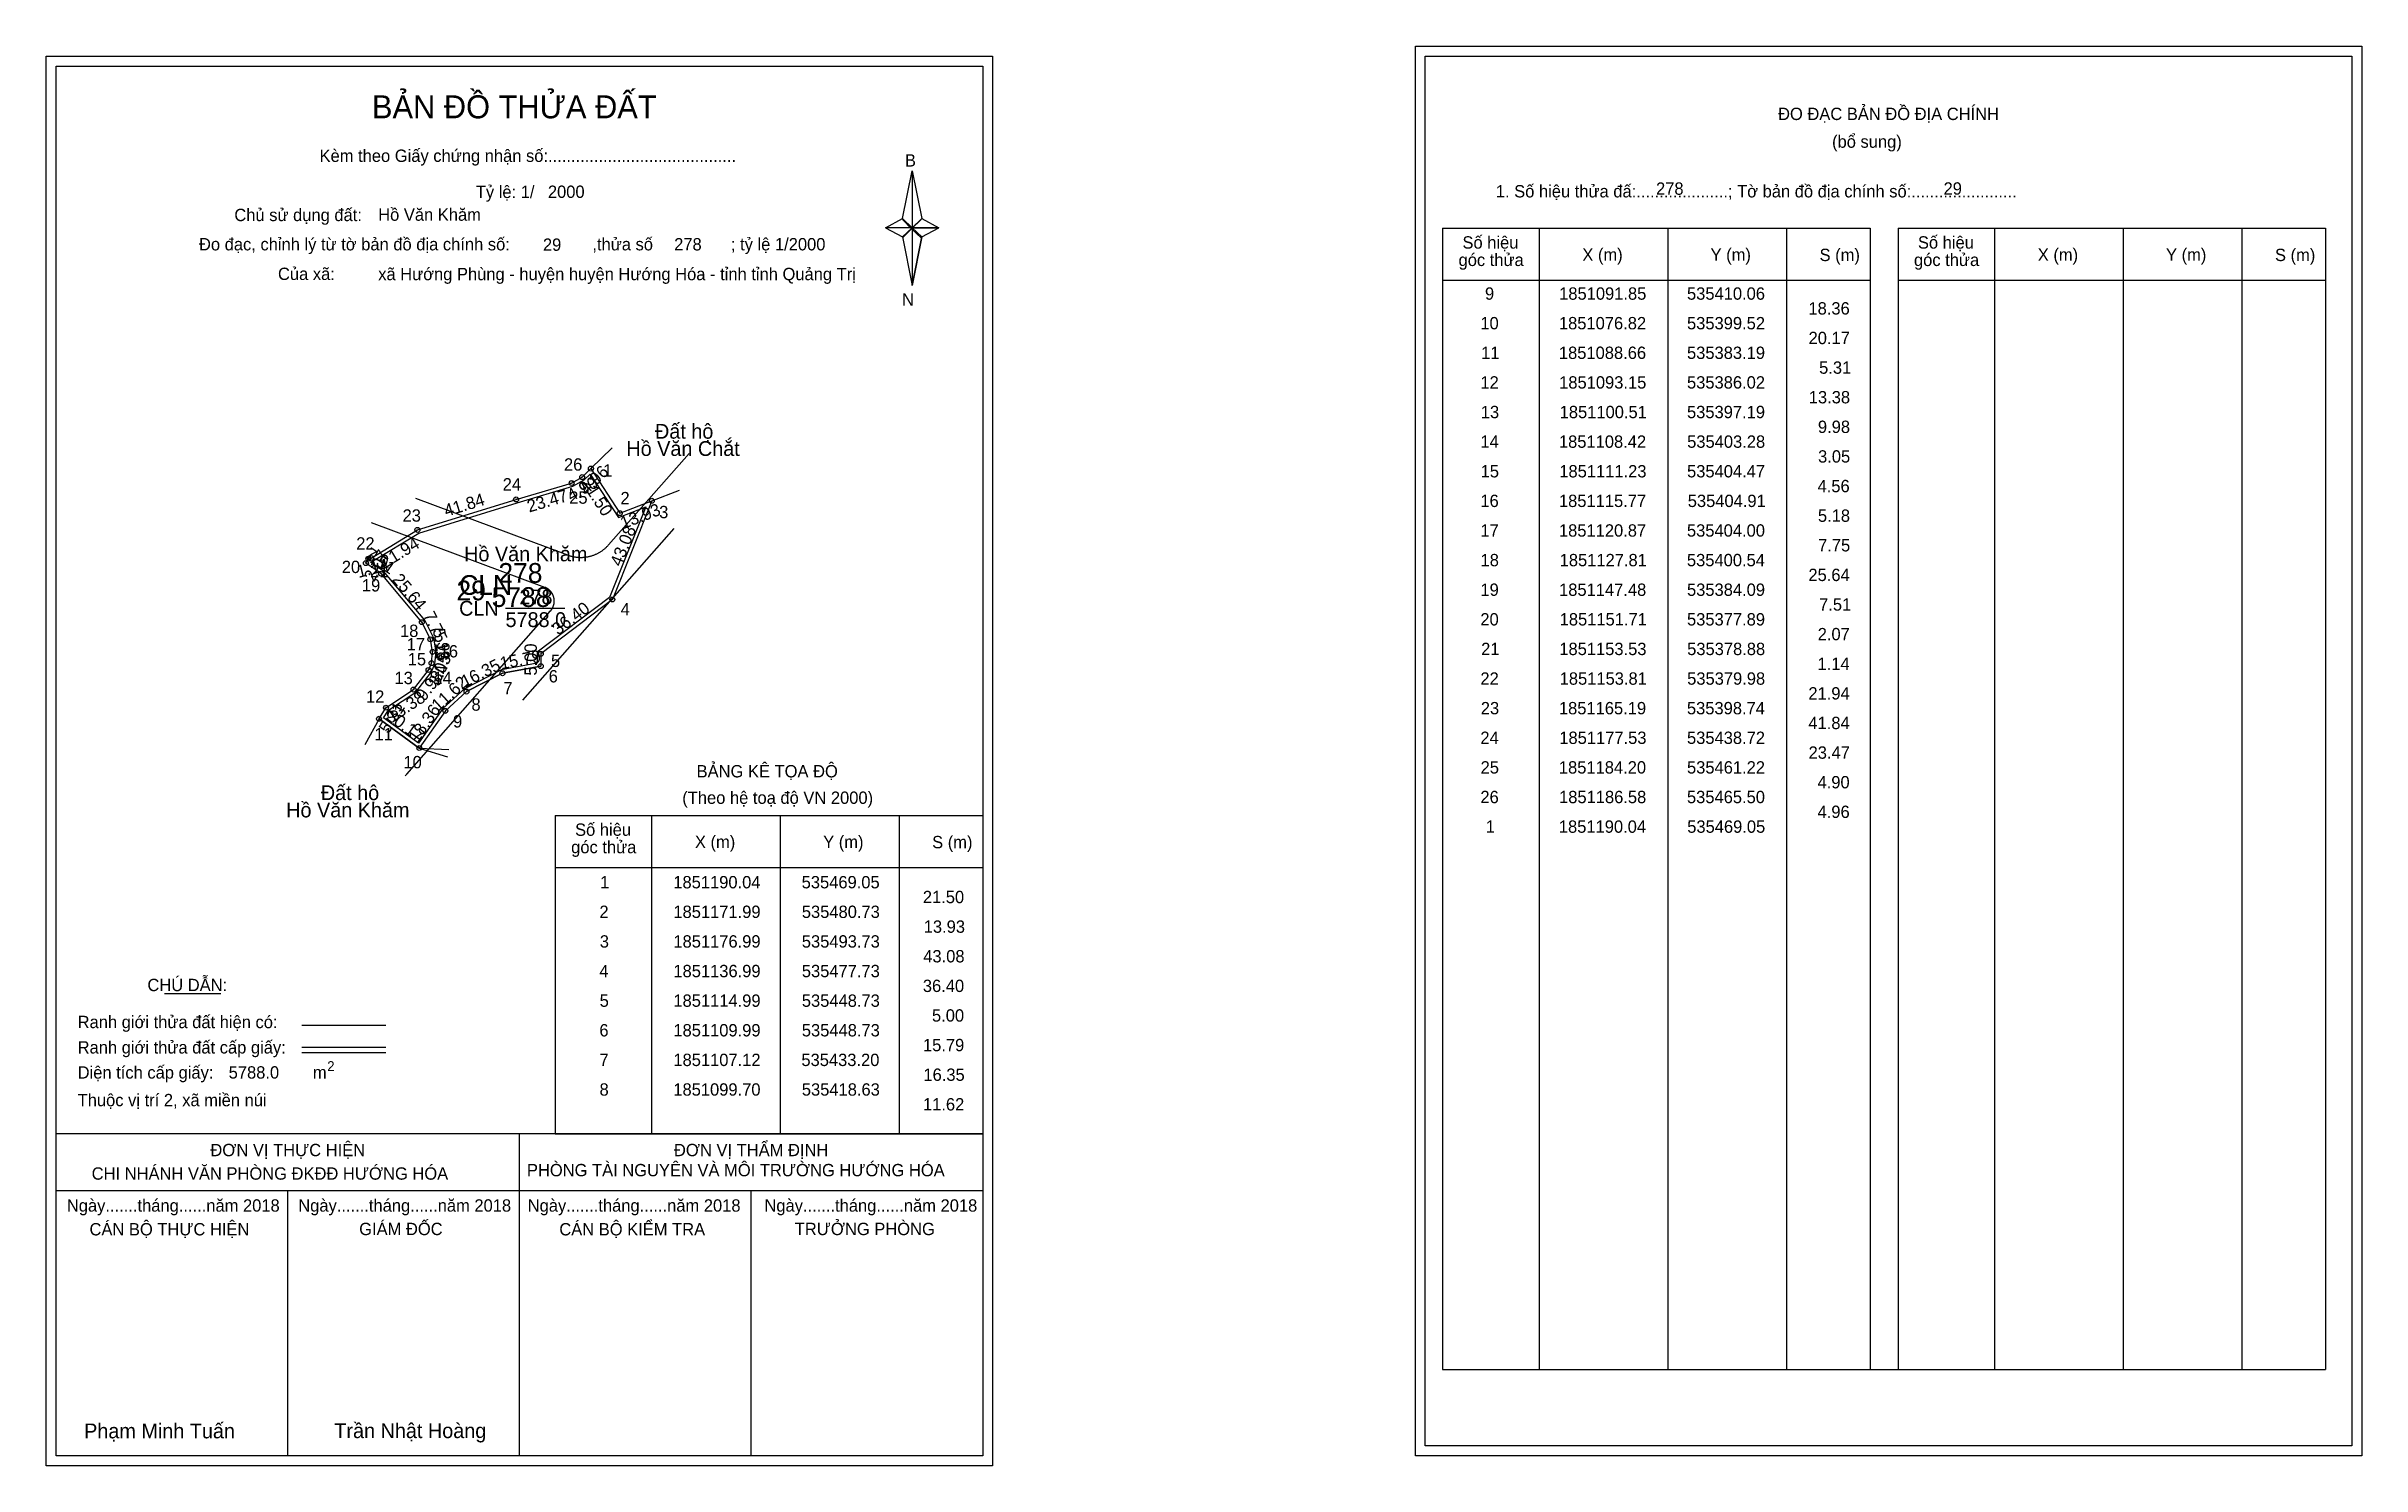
# Model space of a CAD drawing. Extents: x 535248 to 536186, y 1850786 to 1851361.
import ezdxf

# ---------------------------------------------------------------- set-up
doc = ezdxf.new("R2010")
doc.units = 0
for name, color, linetype in [('Level 1', 7, 'Continuous'), ('Level 10', 7, 'Continuous'), ('Level 11', 7, 'Continuous'), ('Level 12', 7, 'Continuous'), ('Level 13', 7, 'Continuous'), ('Level 2', 7, 'Continuous'), ('Level 27', 7, 'Continuous'), ('Level 3', 7, 'Continuous'), ('Level 36', 7, 'Continuous'), ('Level 4', 7, 'Continuous'), ('Level 49', 7, 'Continuous'), ('Level 5', 7, 'Continuous'), ('Level 53', 7, 'Continuous'), ('Level 55', 7, 'Continuous'), ('Level 6', 7, 'Continuous'), ('Level 63', 7, 'Continuous'), ('Level 7', 7, 'Continuous'), ('Level 9', 7, 'Continuous')]:
    doc.layers.add(name, color=color, linetype=linetype)

msp = doc.modelspace()

# ---------------------------------------------------------------- linework, layer by layer
at = {"layer": 'Level 1'}
for p, q in [((535807.05, 1851357.16), (535807.05, 1851357.16)), ((535252.4, 1851353.16), (535252.4, 1851353.16)), ((535595.25, 1851291.39), (535599.18, 1851310.67)), ((535599.18, 1851310.67), (535599.18, 1851287.62)), ((535599.18, 1851310.67), (535603.12, 1851291.39)), ((535588.36, 1851287.62), (535595.25, 1851291.39)), ((535595.25, 1851291.39), (535599.18, 1851287.62)), ((535598.89, 1851287.19), (535595.25, 1851290.95)), ((535602.82, 1851290.95), (535598.89, 1851287.19)), ((535598.89, 1851287.19), (535602.82, 1851290.95)), ((535603.12, 1851291.39), (535599.18, 1851287.62)), ((535599.18, 1851287.62), (535595.25, 1851283.94)), ((535598.89, 1851287.19), (535595.25, 1851283.5)), ((535595.25, 1851283.5), (535598.89, 1851287.19)), ((535595.25, 1851283.94), (535599.18, 1851264.22)), ((535602.82, 1851283.5), (535598.89, 1851287.19)), ((535599.18, 1851287.62), (535599.18, 1851264.22)), ((535599.18, 1851287.62), (535610, 1851287.62)), ((535599.18, 1851287.62), (535603.12, 1851283.94)), ((535603.12, 1851283.94), (535599.18, 1851264.22)), ((535603.12, 1851283.94), (535610, 1851287.62)), ((535814.11, 1851287.45), (535987.32, 1851287.45)), ((535853.29, 1850824.92), (535853.29, 1851287.45)), ((535905.44, 1850824.92), (535905.44, 1851287.45)), ((535953.38, 1851287.45), (535953.38, 1850824.92)), ((535987.32, 1851287.45), (535987.32, 1850824.92)), ((535998.63, 1851287.45), (536171.83, 1851287.45)), ((536037.81, 1850824.92), (536037.81, 1851287.45)), ((536089.95, 1850824.92), (536089.95, 1851287.45)), ((536137.9, 1851287.45), (536137.9, 1850824.92)), ((536171.83, 1851287.45), (536171.83, 1850824.92)), ((535814.11, 1851266.39), (535987.32, 1851266.39)), ((535998.63, 1851266.39), (536171.83, 1851266.39)), ((535454.59, 1851049.5), (535627.79, 1851049.5)), ((535493.77, 1850920.45), (535493.77, 1851049.5)), ((535545.91, 1850920.45), (535545.91, 1851049.5)), ((535593.86, 1851049.5), (535593.86, 1850920.45)), ((535454.59, 1851028.45), (535627.79, 1851028.45)), ((535296.24, 1850977.29), (535319.04, 1850977.29)), ((535351.97, 1850964.48), (535385.99, 1850964.48)), ((535351.97, 1850955.58), (535385.99, 1850955.58)), ((535351.97, 1850953.39), (535385.99, 1850953.39)), ((535466.06, 1850920.45), (535252.4, 1850920.45)), ((535627.79, 1850920.45), (535418.11, 1850920.45)), ((535440.1, 1850790.01), (535440.1, 1850920.45)), ((535454.59, 1850920.45), (535627.79, 1850920.45)), ((535627.8, 1850897.35), (535252.4, 1850897.35)), ((535346.25, 1850790.01), (535346.25, 1850897.35)), ((535533.95, 1850790.01), (535533.95, 1850897.35)), ((535814.11, 1850824.92), (536171.83, 1850824.92)), ((536182.45, 1850794.01), (536182.45, 1850794.01)), ((535627.79, 1850790.01), (535627.79, 1850790.01))]:
    msp.add_line(p, q, dxfattribs=at)
for points in [[(535595.25, 1851291.39), (535599.18, 1851310.67), (535599.18, 1851287.62)], [(535599.18, 1851287.62), (535603.12, 1851291.39), (535610, 1851287.62)], [(535588.36, 1851287.62), (535595.25, 1851283.94), (535599.18, 1851287.62)], [(535599.18, 1851287.62), (535599.18, 1851264.22), (535603.12, 1851283.94)]]:
    msp.add_lwpolyline(points, close=True, dxfattribs=at)
at = {"layer": 'Level 10'}
for p, q in [((535398.74, 1851165.19), (535438.72, 1851177.53)), ((535378.88, 1851153.53), (535379.98, 1851153.81)), ((535397.19, 1851100.51), (535403.28, 1851108.42)), ((535418.63, 1851099.7), (535433.2, 1851107.12)), ((535433.2, 1851107.12), (535448.73, 1851109.99)), ((535383.19, 1851088.66), (535399.52, 1851076.82))]:
    msp.add_line(p, q, dxfattribs=at)
for points in [[(535399.52, 1851076.82), (535383.19, 1851088.66), (535386.02, 1851093.15), (535397.19, 1851100.51), (535403.28, 1851108.42), (535404.47, 1851111.23), (535404.91, 1851115.77), (535404, 1851120.87), (535400.54, 1851127.81), (535384.09, 1851147.48), (535377.89, 1851151.71), (535378.88, 1851153.53), (535379.98, 1851153.81), (535398.74, 1851165.19), (535438.72, 1851177.53), (535461.22, 1851184.2), (535465.5, 1851186.58), (535469.05, 1851190.04), (535480.73, 1851171.99), (535493.73, 1851176.99), (535477.73, 1851136.99), (535448.73, 1851114.99), (535448.73, 1851109.99), (535433.2, 1851107.12), (535418.63, 1851099.7), (535410.06, 1851091.85)], [(535399.19, 1851078.79), (535385.07, 1851089.02), (535387.04, 1851092.15), (535398.16, 1851099.47), (535404.5, 1851107.71), (535405.84, 1851110.88), (535406.32, 1851115.83), (535405.34, 1851121.31), (535401.72, 1851128.58), (535385.04, 1851148.53), (535379.72, 1851152.15), (535379.82, 1851152.32), (535380.53, 1851152.5), (535399.32, 1851163.9), (535439.13, 1851176.19), (535461.77, 1851182.9), (535466.34, 1851185.45), (535468.8, 1851187.84), (535480.17, 1851170.28), (535491.24, 1851174.53), (535476.57, 1851137.87), (535447.33, 1851115.69), (535447.33, 1851111.15), (535432.75, 1851108.46), (535417.82, 1851100.86), (535409, 1851092.78)]]:
    msp.add_lwpolyline(points, close=True, dxfattribs=at)
at = {"layer": 'Level 11'}
for centre in [(535465.5, 1851186.58), (535469.05, 1851190.04), (535438.72, 1851177.53), (535461.22, 1851184.2), (535493.73, 1851176.99), (535480.73, 1851171.99), (535398.74, 1851165.19), (535377.89, 1851151.71), (535378.88, 1851153.53), (535379.98, 1851153.81), (535384.09, 1851147.48), (535477.73, 1851136.99), (535400.54, 1851127.81), (535404, 1851120.87), (535404.47, 1851111.23), (535404.91, 1851115.77), (535448.73, 1851114.99), (535403.28, 1851108.42), (535433.2, 1851107.12), (535448.73, 1851109.99), (535386.02, 1851093.15), (535397.19, 1851100.51), (535418.63, 1851099.7), (535383.19, 1851088.66), (535410.06, 1851091.85), (535399.52, 1851076.82), (535399.52, 1851076.82)]:
    msp.add_circle(centre, 1, dxfattribs=at)
at = {"layer": 'Level 12'}
for p, q in [((535476.23, 1851159.15), (535508.82, 1851196.19)), ((535459.74, 1851155), (535398.16, 1851177.92)), ((535379.98, 1851168.14), (535450.28, 1851141.98)), ((535441.44, 1851096.15), (535502.71, 1851165.77)), ((535475.72, 1851158.59), (535475.9, 1851158.78)), ((535475.9, 1851158.78), (535476.07, 1851158.96)), ((535476.07, 1851158.96), (535476.23, 1851159.15)), ((535459.74, 1851155), (535459.98, 1851154.91)), ((535459.98, 1851154.91), (535460.22, 1851154.83)), ((535460.22, 1851154.83), (535460.46, 1851154.75)), ((535460.46, 1851154.75), (535460.7, 1851154.68)), ((535460.7, 1851154.68), (535460.95, 1851154.61)), ((535460.95, 1851154.61), (535461.19, 1851154.54)), ((535461.19, 1851154.54), (535461.44, 1851154.48)), ((535461.44, 1851154.48), (535461.7, 1851154.42)), ((535461.7, 1851154.42), (535461.95, 1851154.36)), ((535461.95, 1851154.36), (535462.21, 1851154.31)), ((535462.21, 1851154.31), (535462.46, 1851154.27)), ((535462.46, 1851154.27), (535462.72, 1851154.23)), ((535462.72, 1851154.23), (535462.99, 1851154.19)), ((535462.99, 1851154.19), (535463.25, 1851154.16)), ((535463.25, 1851154.16), (535463.51, 1851154.13)), ((535463.51, 1851154.13), (535463.78, 1851154.1)), ((535463.78, 1851154.1), (535464.05, 1851154.09)), ((535464.05, 1851154.09), (535464.31, 1851154.07)), ((535464.31, 1851154.07), (535464.58, 1851154.06)), ((535464.58, 1851154.06), (535464.85, 1851154.06)), ((535464.85, 1851154.06), (535465.12, 1851154.06)), ((535465.12, 1851154.06), (535465.39, 1851154.06)), ((535465.39, 1851154.06), (535465.66, 1851154.07)), ((535465.66, 1851154.07), (535465.93, 1851154.09)), ((535465.93, 1851154.09), (535466.21, 1851154.11)), ((535466.21, 1851154.11), (535466.48, 1851154.13)), ((535466.48, 1851154.13), (535466.75, 1851154.16)), ((535466.75, 1851154.16), (535467.02, 1851154.2)), ((535467.02, 1851154.2), (535467.29, 1851154.24)), ((535467.29, 1851154.24), (535467.56, 1851154.28)), ((535467.56, 1851154.28), (535467.83, 1851154.33)), ((535467.83, 1851154.33), (535468.1, 1851154.39)), ((535468.1, 1851154.39), (535468.37, 1851154.45)), ((535468.37, 1851154.45), (535468.63, 1851154.51)), ((535468.63, 1851154.51), (535468.9, 1851154.58)), ((535468.9, 1851154.58), (535469.16, 1851154.65)), ((535469.16, 1851154.65), (535469.42, 1851154.73)), ((535469.42, 1851154.73), (535469.69, 1851154.82)), ((535469.69, 1851154.82), (535469.94, 1851154.9)), ((535469.94, 1851154.9), (535470.2, 1851155)), ((535470.2, 1851155), (535470.46, 1851155.09)), ((535470.46, 1851155.09), (535470.71, 1851155.2)), ((535470.71, 1851155.2), (535470.96, 1851155.3)), ((535470.96, 1851155.3), (535471.21, 1851155.41)), ((535471.21, 1851155.41), (535471.46, 1851155.53)), ((535471.46, 1851155.53), (535471.7, 1851155.65)), ((535471.7, 1851155.65), (535471.94, 1851155.77)), ((535471.94, 1851155.77), (535472.18, 1851155.9)), ((535472.18, 1851155.9), (535472.41, 1851156.03)), ((535472.41, 1851156.03), (535472.65, 1851156.17)), ((535472.65, 1851156.17), (535472.88, 1851156.31)), ((535472.88, 1851156.31), (535473.1, 1851156.45)), ((535473.1, 1851156.45), (535473.32, 1851156.6)), ((535473.32, 1851156.6), (535473.54, 1851156.75)), ((535473.54, 1851156.75), (535473.76, 1851156.9)), ((535473.76, 1851156.9), (535473.97, 1851157.06)), ((535473.97, 1851157.06), (535474.18, 1851157.22)), ((535474.18, 1851157.22), (535474.39, 1851157.38)), ((535474.39, 1851157.38), (535474.59, 1851157.54)), ((535474.59, 1851157.54), (535474.79, 1851157.71)), ((535474.79, 1851157.71), (535474.98, 1851157.88)), ((535474.98, 1851157.88), (535475.17, 1851158.06)), ((535475.17, 1851158.06), (535475.36, 1851158.23)), ((535475.36, 1851158.23), (535475.54, 1851158.41)), ((535475.54, 1851158.41), (535475.72, 1851158.59)), ((535450.28, 1851141.98), (535450.37, 1851141.95)), ((535450.45, 1851141.91), (535450.37, 1851141.95)), ((535450.54, 1851141.88), (535450.45, 1851141.91)), ((535450.62, 1851141.84), (535450.54, 1851141.88)), ((535450.71, 1851141.8), (535450.62, 1851141.84)), ((535450.79, 1851141.76), (535450.71, 1851141.8)), ((535450.88, 1851141.72), (535450.79, 1851141.76)), ((535450.96, 1851141.68), (535450.88, 1851141.72)), ((535451.05, 1851141.63), (535450.96, 1851141.68)), ((535451.14, 1851141.58), (535451.05, 1851141.63)), ((535451.22, 1851141.53), (535451.14, 1851141.58)), ((535451.3, 1851141.48), (535451.22, 1851141.53)), ((535451.39, 1851141.43), (535451.3, 1851141.48)), ((535451.47, 1851141.38), (535451.39, 1851141.43)), ((535451.56, 1851141.32), (535451.47, 1851141.38)), ((535451.64, 1851141.26), (535451.56, 1851141.32)), ((535451.72, 1851141.2), (535451.64, 1851141.26)), ((535451.81, 1851141.14), (535451.72, 1851141.2)), ((535451.89, 1851141.08), (535451.81, 1851141.14)), ((535451.97, 1851141.02), (535451.89, 1851141.08)), ((535452.05, 1851140.95), (535451.97, 1851141.02)), ((535452.13, 1851140.88), (535452.05, 1851140.95)), ((535452.21, 1851140.81), (535452.13, 1851140.88)), ((535452.29, 1851140.74), (535452.21, 1851140.81)), ((535452.36, 1851140.67), (535452.29, 1851140.74)), ((535452.44, 1851140.59), (535452.36, 1851140.67)), ((535452.52, 1851140.51), (535452.44, 1851140.59)), ((535452.59, 1851140.43), (535452.52, 1851140.51)), ((535452.66, 1851140.35), (535452.59, 1851140.43)), ((535452.74, 1851140.27), (535452.66, 1851140.35)), ((535452.81, 1851140.19), (535452.74, 1851140.27)), ((535452.88, 1851140.1), (535452.81, 1851140.19)), ((535452.95, 1851140.01), (535452.88, 1851140.1)), ((535453.01, 1851139.93), (535452.95, 1851140.01)), ((535394.48, 1851066.24), (535452.69, 1851132.4)), ((535452.69, 1851132.4), (535452.75, 1851132.46)), ((535452.75, 1851132.46), (535452.81, 1851132.53)), ((535452.81, 1851132.53), (535452.87, 1851132.6)), ((535452.87, 1851132.6), (535452.93, 1851132.68)), ((535452.93, 1851132.68), (535452.98, 1851132.75)), ((535452.98, 1851132.75), (535453.04, 1851132.83)), ((535453.08, 1851139.84), (535453.01, 1851139.93)), ((535453.04, 1851132.83), (535453.1, 1851132.91)), ((535453.14, 1851139.74), (535453.08, 1851139.84)), ((535453.1, 1851132.91), (535453.15, 1851132.98)), ((535453.2, 1851139.65), (535453.14, 1851139.74)), ((535453.15, 1851132.98), (535453.2, 1851133.07)), ((535453.27, 1851139.56), (535453.2, 1851139.65)), ((535453.2, 1851133.07), (535453.26, 1851133.15)), ((535453.26, 1851133.15), (535453.31, 1851133.23)), ((535453.32, 1851139.46), (535453.27, 1851139.56)), ((535453.31, 1851133.23), (535453.36, 1851133.32)), ((535453.38, 1851139.36), (535453.32, 1851139.46)), ((535453.36, 1851133.32), (535453.41, 1851133.4)), ((535453.44, 1851139.26), (535453.38, 1851139.36)), ((535453.41, 1851133.4), (535453.46, 1851133.49)), ((535453.49, 1851139.16), (535453.44, 1851139.26)), ((535453.46, 1851133.49), (535453.51, 1851133.58)), ((535453.54, 1851139.06), (535453.49, 1851139.16)), ((535453.51, 1851133.58), (535453.55, 1851133.67)), ((535453.6, 1851138.96), (535453.54, 1851139.06)), ((535453.55, 1851133.67), (535453.6, 1851133.76)), ((535453.64, 1851138.85), (535453.6, 1851138.96)), ((535453.6, 1851133.76), (535453.64, 1851133.85)), ((535453.69, 1851138.75), (535453.64, 1851138.85)), ((535453.64, 1851133.85), (535453.68, 1851133.95)), ((535453.68, 1851133.95), (535453.72, 1851134.04)), ((535453.74, 1851138.64), (535453.69, 1851138.75)), ((535453.72, 1851134.04), (535453.76, 1851134.14)), ((535453.78, 1851138.54), (535453.74, 1851138.64)), ((535453.76, 1851134.14), (535453.8, 1851134.24)), ((535453.82, 1851138.43), (535453.78, 1851138.54)), ((535453.8, 1851134.24), (535453.84, 1851134.34)), ((535453.86, 1851138.32), (535453.82, 1851138.43)), ((535453.84, 1851134.34), (535453.87, 1851134.44)), ((535453.9, 1851138.21), (535453.86, 1851138.32)), ((535453.87, 1851134.44), (535453.91, 1851134.54)), ((535453.93, 1851138.1), (535453.9, 1851138.21)), ((535453.91, 1851134.54), (535453.94, 1851134.64)), ((535453.96, 1851137.99), (535453.93, 1851138.1)), ((535453.94, 1851134.64), (535453.97, 1851134.74)), ((535453.99, 1851137.88), (535453.96, 1851137.99)), ((535453.97, 1851134.74), (535454, 1851134.85)), ((535454.02, 1851137.76), (535453.99, 1851137.88)), ((535454, 1851134.85), (535454.02, 1851134.95)), ((535454.05, 1851137.65), (535454.02, 1851137.76)), ((535454.02, 1851134.95), (535454.05, 1851135.06)), ((535454.07, 1851137.54), (535454.05, 1851137.65)), ((535454.05, 1851135.06), (535454.07, 1851135.17)), ((535454.09, 1851137.43), (535454.07, 1851137.54)), ((535454.07, 1851135.17), (535454.09, 1851135.28)), ((535454.11, 1851137.31), (535454.09, 1851137.43)), ((535454.09, 1851135.28), (535454.11, 1851135.39)), ((535454.13, 1851137.2), (535454.11, 1851137.31)), ((535454.11, 1851135.39), (535454.13, 1851135.5)), ((535454.14, 1851137.08), (535454.13, 1851137.2)), ((535454.13, 1851135.5), (535454.14, 1851135.61)), ((535454.16, 1851136.97), (535454.14, 1851137.08)), ((535454.14, 1851135.61), (535454.15, 1851135.72)), ((535454.15, 1851135.72), (535454.17, 1851135.83)), ((535454.17, 1851136.85), (535454.16, 1851136.97)), ((535454.18, 1851136.74), (535454.17, 1851136.85)), ((535454.17, 1851135.94), (535454.18, 1851136.05)), ((535454.17, 1851135.83), (535454.17, 1851135.94)), ((535454.18, 1851136.62), (535454.18, 1851136.74)), ((535454.19, 1851136.51), (535454.18, 1851136.62)), ((535454.18, 1851136.05), (535454.19, 1851136.17)), ((535454.19, 1851136.4), (535454.19, 1851136.51)), ((535454.19, 1851136.28), (535454.19, 1851136.4)), ((535454.19, 1851136.17), (535454.19, 1851136.28)), ((535393.83, 1851065.51), (535394.29, 1851066.03)), ((535394.29, 1851066.03), (535394.48, 1851066.24))]:
    msp.add_line(p, q, dxfattribs=at)
at = {"layer": 'Level 27'}
for p, q in [((535469.05, 1851190.04), (535477.66, 1851198.4)), ((535493.73, 1851176.99), (535504.93, 1851181.31)), ((535383.19, 1851088.66), (535377.42, 1851078.14)), ((535399.52, 1851076.82), (535410.96, 1851073.21)), ((535399.52, 1851076.82), (535411.5, 1851076.22))]:
    msp.add_line(p, q, dxfattribs=at)
at = {"layer": 'Level 3'}
for p, q in [((535814.11, 1851287.45), (535814.11, 1850824.92)), ((535998.63, 1851287.45), (535998.63, 1850824.92)), ((535454.59, 1851049.5), (535454.59, 1850920.45))]:
    msp.add_line(p, q, dxfattribs=at)
at = {"layer": 'Level 63'}
for points in [[(535248.4, 1851357.16), (535631.8, 1851357.16), (535631.8, 1850786.01), (535248.4, 1850786.01)], [(535803.05, 1851361.16), (536186.45, 1851361.16), (536186.45, 1850790.01), (535803.05, 1850790.01)], [(535807.05, 1851357.16), (536182.45, 1851357.16), (536182.45, 1850794.01), (535807.05, 1850794.01)], [(535252.4, 1851353.16), (535627.8, 1851353.16), (535627.8, 1850790.01), (535252.4, 1850790.01)]]:
    msp.add_lwpolyline(points, close=True, dxfattribs=at)
at = {"layer": 'Level 9'}
msp.add_line((535434.44, 1851133.43), (535458.52, 1851133.43), dxfattribs=at)

# ---------------------------------------------------------------- texts
at = {"layer": 'Level 1'}
for s, height, p in [('BẢN ĐỒ THỬA ĐẤT', 9.3313, (535380.33, 1851331.97)), ('ĐO ĐẠC BẢN ĐỒ ĐỊA CHÍNH', 5, (535950, 1851331.28)), ('Kèm theo Giấy chứng nhận số:.........................................', 5, (535359.1, 1851314.31)), ('(bổ sung)', 5, (535971.88, 1851320.04)), ('B', 5, (535596.27, 1851312.43)), ('1. Số hiệu thửa đấ:....................; Tờ bản đồ địa chính số:.......................', 5, (535835.66, 1851299.92)), ('Chủ sử dụng đất:', 5, (535324.58, 1851290.32)), ('Đo đạc, chỉnh lý từ tờ bản đồ địa chính số:                  ,thửa số                 ; tỷ lệ 1/2000', 5, (535310.26, 1851278.46)), ('Số hiệu', 5, (535822.14, 1851279.18)), ('Số hiệu', 5, (536006.66, 1851279.18)), ('Của xã:', 5, (535342.26, 1851266.46)), ('góc thửa', 5, (535820.56, 1851272.12)), ('X (m)', 5, (535870.71, 1851274.23)), ('Y (m)', 5, (535922.66, 1851274.23)), ('S (m)', 5, (535966.82, 1851274.13)), ('góc thửa', 5, (536005.07, 1851272.12)), ('X (m)', 5, (536055.22, 1851274.23)), ('Y (m)', 5, (536107.18, 1851274.23)), ('S (m)', 5, (536151.33, 1851274.13)), ('N', 5, (535595.07, 1851256.09)), ('BẢNG KÊ TỌA ĐỘ', 5, (535511.86, 1851064.91)), ('(Theo hệ toạ độ VN 2000)', 5, (535506.05, 1851054.19)), ('Số hiệu', 5, (535462.62, 1851041.24)), ('góc thửa', 5, (535461.04, 1851034.18)), ('X (m)', 5, (535511.18, 1851036.29)), ('Y (m)', 5, (535563.14, 1851036.29)), ('S (m)', 5, (535607.29, 1851036.19)), ('CHÚ DẪN:', 5, (535289.36, 1850978.3)), ('Ranh giới thửa đất hiện có:', 5, (535261.1, 1850963.3)), ('Ranh giới thửa đất cấp giấy:', 5, (535261.1, 1850953.02)), ('Diện tích cấp giấy:', 5, (535261.1, 1850942.86)), ('m', 5, (535356.41, 1850942.9)), ('2', 4, (535362.2, 1850945.92)), ('Thuộc vị trí 2, xã miền núi', 5, (535261.1, 1850931.66)), ('ĐƠN VỊ THỰC HIỆN', 5, (535314.87, 1850911.42)), ('ĐƠN VỊ THẨM ĐỊNH', 5, (535502.67, 1850911.42)), ('CHI NHÁNH VĂN PHÒNG ĐKĐĐ HƯỚNG HÓA', 5, (535266.78, 1850901.9)), ('PHÒNG TÀI NGUYÊN VÀ MÔI TRƯỜNG HƯỚNG HÓA', 5, (535443.12, 1850903.28)), ('Ngày.......tháng......năm 2018', 5, (535256.73, 1850888.95)), ('Ngày.......tháng......năm 2018', 5, (535350.48, 1850888.95)), ('Ngày.......tháng......năm 2018', 5, (535443.43, 1850888.95)), ('Ngày.......tháng......năm 2018', 5, (535539.34, 1850888.95)), ('CÁN BỘ THỰC HIỆN', 5, (535265.9, 1850879.32)), ('GIÁM ĐỐC', 5, (535375.16, 1850879.44)), ('CÁN BỘ KIỂM TRA', 5, (535456.24, 1850879.32)), ('TRƯỞNG PHÒNG', 5, (535551.62, 1850879.44)), ('Phạm Minh Tuấn', 6, (535263.72, 1850797.09)), ('Trần Nhật Hoàng', 6, (535365.1, 1850797.19))]:
    msp.add_text(s, height=height, dxfattribs=at).set_placement(p)
at = {"layer": 'Level 11'}
msp.add_text('Tỷ lệ: 1/', height=5, dxfattribs=at).set_placement((535422.41, 1851299.68))
at = {"layer": 'Level 13'}
for s, p in [('278', (535440.08, 1851135.03)), ('CLN', (535415.65, 1851130.43)), ('5788.0', (535434.45, 1851125.83))]:
    msp.add_text(s, height=6, dxfattribs=at).set_placement(p)
at = {"layer": 'Level 2'}
msp.add_text('Hồ Văn Khăm', height=6, dxfattribs=at).set_placement((535417.66, 1851152.47))
at = {"layer": 'Level 3'}
msp.add_text('CLN', height=8, dxfattribs=at).set_placement((535415.69, 1851138.87))
at = {"layer": 'Level 36'}
for s, p in [('Đất hộ', (535495.01, 1851202.16)), ('Hồ Văn Chắt', (535483.4, 1851195.16)), ('Đất hộ', (535359.62, 1851055.71)), ('Hồ Văn Khăm', (535345.58, 1851048.71))]:
    msp.add_text(s, height=6, dxfattribs=at).set_placement(p)
at = {"layer": 'Level 4'}
msp.add_text('278', height=8, dxfattribs=at).set_placement((535431.56, 1851143.76))
at = {"layer": 'Level 49'}
for s, rotation, p in [('4.96', 44.26443, (535467.35, 1851179.17)), ('41.84', 17.15307, (535410.44, 1851170.48)), ('23.47', 16.51216, (535444.04, 1851172.22)), ('4.90', 29.07733, (535461.03, 1851176.54)), ('21.50', 302.90656, (535464.91, 1851184.3)), ('13.93', 21.03751, (535482.13, 1851165.46)), ('21.94', 31.24141, (535385.79, 1851149.61)), ('43.08', 68.19859, (535481.24, 1851150.06)), ('1.14', 14.2811, (535374.92, 1851145.71)), ('2.07', 61.45575, (535381.17, 1851143.93)), ('7.51', 325.69592, (535376.93, 1851154.3)), ('25.64', 309.9057, (535388.29, 1851144.95)), ('7.75', 296.49897, (535400.93, 1851130.62)), ('36.40', 37.18471, (535455.75, 1851122.32)), ('5.18', 280.11689, (535404.93, 1851124.76)), ('3.05', 67.04795, (535407.53, 1851101.52)), ('4.56', 84.46439, (535410.65, 1851106.57)), ('16.35', 26.98818, (535418, 1851101.17)), ('15.79', 10.47034, (535432.66, 1851108.65)), ('5.00', 90, (535447.13, 1851106.16)), ('9.98', 52.40691, (535401.65, 1851095.48)), ('11.62', 42.48925, (535407.25, 1851091.45)), ('5.31', 57.7772, (535386.98, 1851082.3)), ('13.38', 33.3812, (535388.47, 1851086.86)), ('18.36', 54.9594, (535398.79, 1851078.57)), ('20.17', 324.05616, (535385.7, 1851088.82))]:
    msp.add_text(s, height=5, rotation=rotation, dxfattribs=at).set_placement(p)
at = {"layer": 'Level 5'}
msp.add_text('5788', height=8, dxfattribs=at).set_placement((535428.84, 1851133.98))
at = {"layer": 'Level 53'}
for s, p in [('9', (535831.26, 1851258.47)), ('1851091.85', (535861.31, 1851258.47)), ('535410.06', (535913.1, 1851258.47)), ('18.36', (535962.31, 1851252.47)), ('10', (535829.39, 1851246.47)), ('1851076.82', (535861.22, 1851246.47)), ('535399.52', (535913.11, 1851246.47)), ('20.17', (535962.36, 1851240.47)), ('11', (535829.71, 1851234.47)), ('1851088.66', (535861.21, 1851234.47)), ('535383.19', (535913.11, 1851234.47)), ('12', (535829.41, 1851222.47)), ('1851093.15', (535861.31, 1851222.47)), ('535386.02', (535913.11, 1851222.47)), ('5.31', (535966.63, 1851228.47)), ('13', (535829.57, 1851210.47)), ('1851100.51', (535861.52, 1851210.47)), ('535397.19', (535913.11, 1851210.47)), ('13.38', (535962.45, 1851216.47)), ('9.98', (535966.15, 1851204.47)), ('14', (535829.39, 1851198.47)), ('1851108.42', (535861.22, 1851198.47)), ('535403.28', (535913.17, 1851198.47)), ('3.05', (535966.21, 1851192.47)), ('15', (535829.5, 1851186.47)), ('1851111.23', (535861.37, 1851186.47)), ('535404.47', (535913.12, 1851186.47)), ('16', (535829.4, 1851174.47)), ('1851115.77', (535861.23, 1851174.47)), ('535404.91', (535913.41, 1851174.47)), ('4.56', (535966.01, 1851180.47)), ('5.18', (535966.15, 1851168.47)), ('17', (535829.42, 1851162.47)), ('1851120.87', (535861.23, 1851162.47)), ('535404.00', (535913.09, 1851162.47)), ('7.75', (535966.21, 1851156.47)), ('18', (535829.47, 1851150.47)), ('1851127.81', (535861.52, 1851150.47)), ('535400.54', (535913.08, 1851150.47)), ('25.64', (535962.29, 1851144.47)), ('19', (535829.42, 1851138.47)), ('1851147.48', (535861.28, 1851138.47)), ('535384.09', (535913.11, 1851138.47)), ('20', (535829.39, 1851126.47)), ('1851151.71', (535861.52, 1851126.47)), ('535377.89', (535913.11, 1851126.47)), ('7.51', (535966.63, 1851132.47)), ('2.07', (535966.06, 1851120.47)), ('21', (535829.71, 1851114.47)), ('1851153.53', (535861.37, 1851114.47)), ('535378.88', (535913.17, 1851114.47)), ('1.14', (535965.98, 1851108.47)), ('22', (535829.41, 1851102.47)), ('1851153.81', (535861.52, 1851102.47)), ('535379.98', (535913.17, 1851102.47)), ('23', (535829.57, 1851090.47)), ('1851165.19', (535861.22, 1851090.47)), ('535398.74', (535913.08, 1851090.47)), ('21.94', (535962.29, 1851096.47)), ('41.84', (535962.29, 1851084.47)), ('24', (535829.39, 1851078.47)), ('1851177.53', (535861.37, 1851078.47)), ('535438.72', (535913.11, 1851078.47)), ('23.47', (535962.36, 1851072.47)), ('25', (535829.5, 1851066.47)), ('1851184.20', (535861.2, 1851066.47)), ('535461.22', (535913.11, 1851066.47)), ('4.90', (535965.99, 1851060.47)), ('26', (535829.4, 1851054.47)), ('1851186.58', (535861.28, 1851054.47)), ('535465.50', (535913.09, 1851054.47)), ('1', (535831.56, 1851042.47)), ('1851190.04', (535861.19, 1851042.47)), ('535469.05', (535913.2, 1851042.47)), ('4.96', (535966.01, 1851048.47)), ('1', (535472.79, 1851019.95)), ('1851190.04', (535502.42, 1851019.95)), ('535469.05', (535554.42, 1851019.95)), ('21.50', (535603.52, 1851013.95)), ('2', (535472.49, 1851007.95)), ('1851171.99', (535502.45, 1851007.95)), ('535480.73', (535554.49, 1851007.95)), ('3', (535472.64, 1850995.95)), ('1851176.99', (535502.45, 1850995.95)), ('535493.73', (535554.49, 1850995.95)), ('13.93', (535603.87, 1851001.95)), ('43.08', (535603.68, 1850989.95)), ('4', (535472.46, 1850983.95)), ('1851136.99', (535502.45, 1850983.95)), ('535477.73', (535554.49, 1850983.95)), ('36.40', (535603.52, 1850977.95)), ('5', (535472.58, 1850971.95)), ('1851114.99', (535502.45, 1850971.95)), ('535448.73', (535554.49, 1850971.95)), ('6', (535472.47, 1850959.95)), ('1851109.99', (535502.45, 1850959.95)), ('535448.73', (535554.49, 1850959.95)), ('5.00', (535607.22, 1850965.95)), ('7', (535472.5, 1850947.95)), ('1851107.12', (535502.45, 1850947.95)), ('535433.20', (535554.31, 1850947.95)), ('15.79', (535603.57, 1850953.95)), ('16.35', (535603.75, 1850941.95)), ('8', (535472.54, 1850935.95)), ('1851099.70', (535502.43, 1850935.95)), ('535418.63', (535554.49, 1850935.95)), ('11.62', (535603.57, 1850929.95))]:
    msp.add_text(s, height=5, dxfattribs=at).set_placement(p)
at = {"layer": 'Level 55'}
for s, height, p in [('26', 0.8, (535464.93, 1851186.58)), ('1', 0.8, (535468.83, 1851190.04)), ('0', 0.22, (535468.97, 1851189.82)), ('0', 0.22, (535468.97, 1851189.82)), ('0', 0.22, (535468.97, 1851189.82)), ('0', 0.22, (535468.97, 1851189.82)), ('24', 0.8, (535438.15, 1851177.53)), ('0', 0.22, (535438.64, 1851177.31)), ('0', 0.22, (535438.64, 1851177.31)), ('25', 0.8, (535460.67, 1851184.2)), ('0', 0.22, (535461.14, 1851183.98)), ('0', 0.22, (535461.14, 1851183.98)), ('0', 0.22, (535465.42, 1851186.36)), ('0', 0.22, (535465.42, 1851186.36)), ('3', 0.8, (535493.48, 1851176.99)), ('2', 0.8, (535480.46, 1851171.99)), ('0', 0.22, (535480.65, 1851171.77)), ('0', 0.22, (535480.65, 1851171.77)), ('0', 0.22, (535493.65, 1851176.77)), ('0', 0.22, (535493.65, 1851176.77)), ('0', 0.22, (535493.65, 1851176.77)), ('23', 0.8, (535398.2, 1851165.19)), ('0', 0.22, (535398.66, 1851164.97)), ('0', 0.22, (535398.66, 1851164.97)), ('20', 0.8, (535377.32, 1851151.71)), ('0', 0.22, (535377.81, 1851151.49)), ('0', 0.22, (535377.81, 1851151.49)), ('21', 0.8, (535378.36, 1851153.53)), ('0', 0.22, (535378.8, 1851153.31)), ('0', 0.22, (535378.8, 1851153.31)), ('22', 0.8, (535379.41, 1851153.81)), ('0', 0.22, (535379.9, 1851153.59)), ('0', 0.22, (535379.9, 1851153.59)), ('19', 0.8, (535383.52, 1851147.48)), ('0', 0.22, (535384.01, 1851147.26)), ('0', 0.22, (535384.01, 1851147.26)), ('4', 0.8, (535477.45, 1851136.99)), ('0', 0.22, (535477.65, 1851136.77)), ('18', 0.8, (535399.98, 1851127.81)), ('0', 0.22, (535400.46, 1851127.59)), ('0', 0.22, (535400.46, 1851127.59)), ('17', 0.8, (535403.44, 1851120.87)), ('0', 0.22, (535403.92, 1851120.65)), ('0', 0.22, (535403.92, 1851120.65)), ('15', 0.8, (535403.92, 1851111.23)), ('16', 0.8, (535404.34, 1851115.77)), ('0', 0.22, (535404.83, 1851115.55)), ('0', 0.22, (535404.83, 1851115.55)), ('5', 0.8, (535448.47, 1851114.99)), ('0', 0.22, (535448.65, 1851114.77)), ('14', 0.8, (535402.71, 1851108.42)), ('0', 0.22, (535403.2, 1851108.2)), ('0', 0.22, (535403.2, 1851108.2)), ('0', 0.22, (535404.39, 1851111.01)), ('0', 0.22, (535404.39, 1851111.01)), ('7', 0.8, (535432.93, 1851107.12)), ('0', 0.22, (535433.12, 1851106.9)), ('6', 0.8, (535448.46, 1851109.99)), ('0', 0.22, (535448.65, 1851109.77)), ('12', 0.8, (535385.45, 1851093.15)), ('0', 0.22, (535385.94, 1851092.93)), ('0', 0.22, (535385.94, 1851092.93)), ('13', 0.8, (535396.65, 1851100.51)), ('0', 0.22, (535397.11, 1851100.29)), ('0', 0.22, (535397.11, 1851100.29)), ('8', 0.8, (535418.37, 1851099.7)), ('0', 0.22, (535418.55, 1851099.48)), ('11', 0.8, (535382.67, 1851088.66)), ('0', 0.22, (535383.11, 1851088.44)), ('0', 0.22, (535383.11, 1851088.44)), ('0', 0.22, (535383.11, 1851088.44)), ('9', 0.8, (535409.79, 1851091.85)), ('0', 0.22, (535409.98, 1851091.63)), ('10', 0.8, (535398.95, 1851076.82)), ('0', 0.22, (535399.44, 1851076.6)), ('0', 0.22, (535399.44, 1851076.6))]:
    msp.add_text(s, height=height, dxfattribs=at).set_placement(p)
at = {"layer": 'Level 6'}
for s, p in [('2000', (535451.61, 1851299.72)), ('278', (535900.56, 1851301)), ('29', (536017.05, 1851301.04)), ('Hồ Văn Khăm', (535382.85, 1851290.46)), ('29', (535449.6, 1851278.28)), ('278', (535502.77, 1851278.44)), ('xã Hướng Phùng - huyện huyện Hướng Hóa - tỉnh tỉnh Quảng Trị', (535382.87, 1851266.38)), ('5788.0', (535322.28, 1850942.87))]:
    msp.add_text(s, height=5, dxfattribs=at).set_placement(p)
at = {"layer": 'Level 7'}
msp.add_text('29', height=8, dxfattribs=at).set_placement((535414.58, 1851136.66))
at = {"layer": 'Level 9'}
for s, p in [('26', (535458.13, 1851189.21)), ('1', (535474.02, 1851186.82)), ('24', (535433.3, 1851181.16)), ('25', (535460.25, 1851175.8)), ('2', (535481.02, 1851175.58)), ('23', (535392.73, 1851168.53)), ('3', (535496.69, 1851169.94)), ('22', (535373.96, 1851157.21)), ('20', (535368.11, 1851147.71)), ('21', (535379.57, 1851145.98)), ('19', (535376.25, 1851140.24)), ('4', (535481.1, 1851130.61)), ('18', (535391.7, 1851121.81)), ('17', (535394.4, 1851116.36)), ('15', (535394.82, 1851110.3)), ('16', (535407.75, 1851113.53)), ('5', (535452.86, 1851109.64)), ('13', (535389.45, 1851102.7)), ('14', (535405.24, 1851102.69)), ('7', (535433.57, 1851098.56)), ('6', (535451.94, 1851103.4)), ('12', (535377.91, 1851095.13)), ('8', (535420.64, 1851091.94)), ('11', (535381.35, 1851079.92)), ('9', (535413.18, 1851085.13)), ('10', (535393.08, 1851068.6))]:
    msp.add_text(s, height=5, dxfattribs=at).set_placement(p)

doc.saveas('drawing.dxf')
